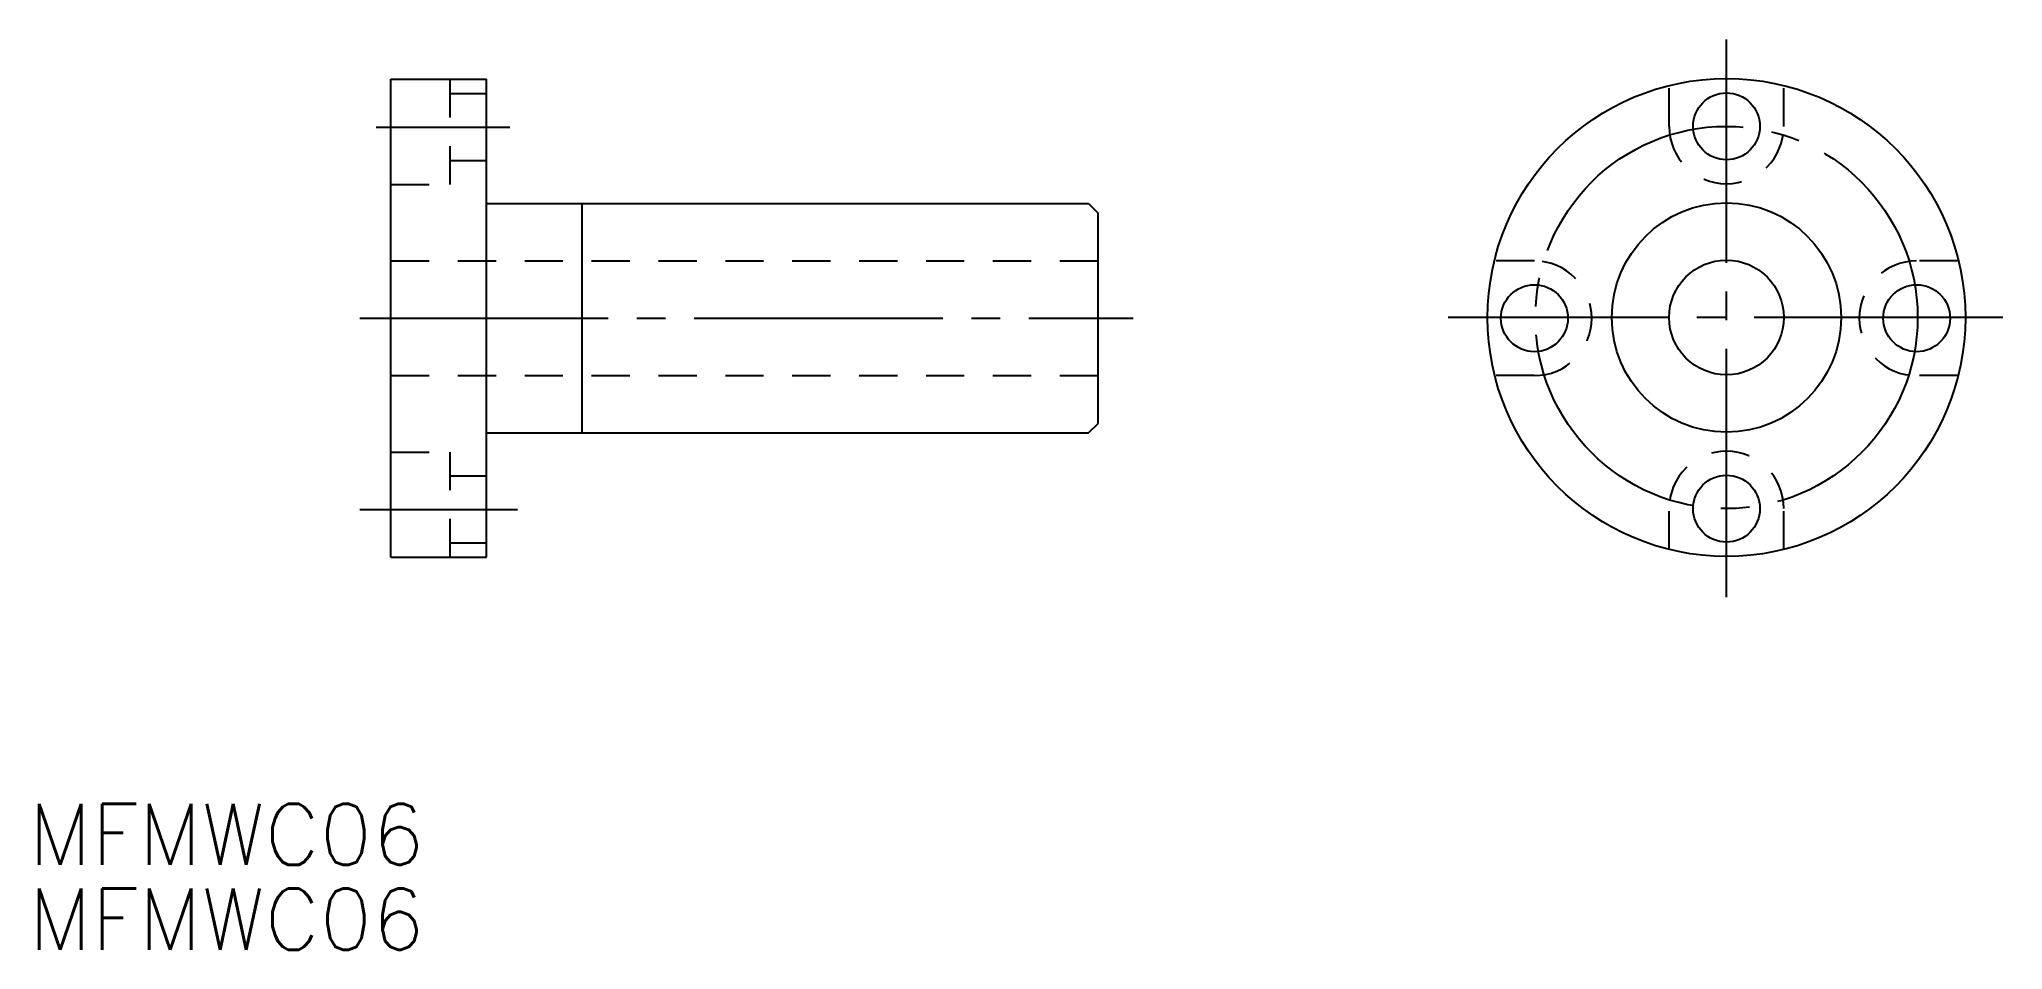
# Model space of a CAD drawing. Extents: x 80 to 183, y 139 to 186.
import ezdxf

# ---------------------------------------------------------------- set-up
doc = ezdxf.new("R2010")
doc.units = 0
doc.linetypes.add('CENTER', pattern=[17.5, 13, -1.5, 1.5, -1.5])
doc.linetypes.add('DASHED', pattern=[3.5, 2, -1.5])
doc.layers.get('0').update_dxf_attribs({"linetype": 'CONTINUOUS'})
doc.layers.add('CENTER', color=1, linetype='CENTER')
doc.styles.get("Standard").update_dxf_attribs({"font": 'txt.shx', "bigfont": '@extfont2.shx'})

msp = doc.modelspace()

# ---------------------------------------------------------------- linework, layer by layer
at = {"color": 7, "linetype": 'CONTINUOUS'}
for p, q in [((98.46, 184.24), (103.46, 184.24)), ((98.46, 159.24), (98.46, 184.24)), ((103.46, 159.24), (103.46, 184.24)), ((103.46, 177.74), (134.96, 177.74)), ((108.46, 165.74), (108.46, 177.74)), ((134.96, 177.74), (135.46, 177.24)), ((135.46, 166.24), (135.46, 177.24)), ((103.46, 165.74), (134.96, 165.74)), ((134.96, 165.74), (135.46, 166.24)), ((98.46, 159.24), (103.46, 159.24))]:
    msp.add_line(p, q, dxfattribs=at)
at = {"color": 3, "linetype": 'DASHED'}
for p, q in [((101.56, 178.74), (101.56, 184.24)), ((165.34, 181.78), (165.34, 183.92)), ((171.34, 181.78), (171.34, 183.92)), ((101.56, 183.49), (103.46, 183.49)), ((101.56, 179.99), (103.46, 179.99)), ((98.46, 178.74), (101.56, 178.74)), ((98.46, 174.74), (135.46, 174.74)), ((158.29, 174.74), (156.16, 174.74)), ((180.43, 174.74), (178.29, 174.74)), ((98.46, 168.74), (135.46, 168.74)), ((158.29, 168.74), (156.16, 168.74)), ((180.43, 168.74), (178.29, 168.74)), ((98.46, 164.74), (101.56, 164.74)), ((101.56, 159.24), (101.56, 164.74)), ((101.56, 163.49), (103.46, 163.49)), ((165.34, 159.65), (165.34, 161.78)), ((171.34, 159.65), (171.34, 161.78)), ((101.56, 159.99), (103.46, 159.99))]:
    msp.add_line(p, q, dxfattribs=at)
at = {"color": 7, "linetype": 'CONTINUOUS'}
for centre, radius in [((168.34, 171.78), 12.5), ((168.34, 181.78), 1.75), ((168.34, 171.78), 6), ((168.34, 171.78), 3), ((158.29, 171.74), 1.75), ((178.29, 171.74), 1.75), ((168.34, 161.78), 1.75)]:
    msp.add_circle(centre, radius, dxfattribs=at)
at = {"color": 3, "linetype": 'DASHED'}
for centre, start, end in [((168.34, 181.78), 180, 0), ((158.29, 171.74), 270, 90), ((178.29, 171.74), 90, 270), ((168.34, 161.78), 0, 180)]:
    msp.add_arc(centre, 3, start, end, dxfattribs=at)
at = {"layer": 'CENTER', "color": 1, "linetype": 'CENTER'}
for p, q in [((168.34, 157.14), (168.34, 186.33)), ((97.68, 181.74), (104.69, 181.74)), ((96.83, 171.74), (137.3, 171.74)), ((182.79, 171.78), (153.78, 171.78)), ((96.83, 161.74), (105.08, 161.74)), ((97.68, 161.74), (104.69, 161.74))]:
    msp.add_line(p, q, dxfattribs=at)
msp.add_circle((168.34, 171.78), 10, dxfattribs=at)

# ---------------------------------------------------------------- texts
at = {"color": 7, "linetype": 'CONTINUOUS'}
for p in [(79.51, 143.14), (79.51, 138.7)]:
    msp.add_text('MFMWC06', height=3.2, dxfattribs=at).set_placement(p)

doc.saveas('drawing.dxf')
